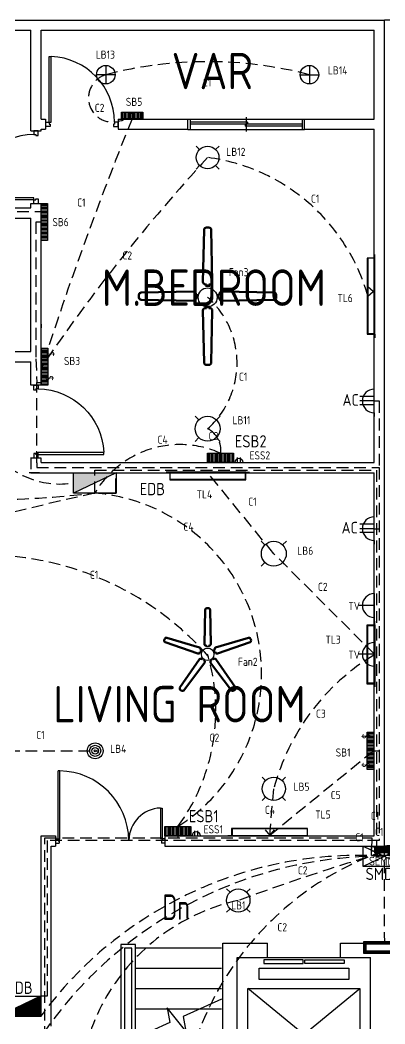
# Model space of a CAD drawing. Header units: inches. Extents: x 33646 to 69385, y 29955 to 61001.
# Drawn here: x 35256 to 35453, y 31025 to 31568 of the extents above; entities that cross this region are included whole.
import ezdxf
from ezdxf.enums import TextEntityAlignment as Align

# ---------------------------------------------------------------- set-up
doc = ezdxf.new("R2010")
doc.units = ezdxf.units.IN
doc.header["$MEASUREMENT"] = 0
doc.linetypes.add('HIDDEN', pattern=[9.525, 6.35, -3.175])
doc.layers.add('All Text', color=7, linetype='Continuous', plot=False)
for name, color, linetype in [('Conduit', 4, 'Continuous'), ('EDB', 1, 'Continuous'), ('Electrical Layout', 130, 'Continuous'), ('STAIR', 2, 'Continuous'), ('WALL', 7, 'Continuous'), ('WINDOW', 111, 'Continuous'), ('YQ_TEXT', 6, 'Continuous')]:
    doc.layers.add(name, color=color, linetype=linetype)
doc.styles.add('YQ_DIM', font='SUPEROS.SHX', dxfattribs={"width": 0.8, "bigfont": 'HZDX.SHX'})
doc.styles.add('YQ_TEXT', font='SUPEROS.SHX', dxfattribs={"width": 0.8, "bigfont": 'HZDX.SHX'})

# ---------------------------------------------------------------- blocks, each defined once
blk = doc.blocks.new('DR_D01')
for p, q in [((-0.45, 0.93), (-0.42, 0.93)), ((-0.45, 0.03), (-0.45, 0.93)), ((-0.42, 0.03), (-0.42, 0.93)), ((-0.5, 0.03), (-0.42, 0.03)), ((-0.5, 0.03), (-0.5, -0.03)), ((-0.45, 0.03), (-0.45, 0)), ((-0.45, 0), (-0.435, 0)), ((-0.435, 0), (-0.435, -0.03)), ((0.435, 0), (0.435, -0.03)), ((0.45, 0), (0.435, 0)), ((0.45, 0.03), (0.45, 0)), ((0.5, 0.03), (0.45, 0.03)), ((0.5, -0.03), (0.5, 0.03)), ((-0.435, -0.03), (-0.5, -0.03)), ((0.435, -0.03), (0.5, -0.03))]:
    blk.add_line(p, q)
blk.add_arc((-0.46, 0.021), 0.91, 0.5915, 87.4664)
blk = doc.blocks.new('WD_00_X2')
for p, q in [((0, 0.7), (0, -0.7)), ((-0.5, 0.5), (0.5, 0.5)), ((-0.48, 0.5), (-0.48, -0.5)), ((0.48, 0.5), (0.48, -0.5)), ((0.01, 0.2), (-0.48, 0.2)), ((0.01, 0.2), (0.01, 0)), ((0.48, 0), (-0.48, 0)), ((-0.01, 0), (-0.01, -0.2)), ((0.48, -0.2), (-0.01, -0.2)), ((-0.5, -0.5), (0.5, -0.5))]:
    blk.add_line(p, q)
blk = doc.blocks.new('DR_DBS')
for p, q in [((-0.46, 0.641), (-0.475, 0.641)), ((-0.475, 0.02), (-0.475, 0.641)), ((-0.46, 0.02), (-0.46, 0.641)), ((0.46, 0.3014), (0.475, 0.3014)), ((0.46, 0.3014), (0.46, 0.02)), ((0.475, 0.3014), (0.475, 0.02)), ((-0.5, 0.02), (-0.46, 0.02)), ((-0.5, 0.02), (-0.5, -0.02)), ((-0.475, 0.02), (-0.475, 0)), ((-0.475, 0), (-0.4675, 0)), ((-0.4675, 0), (-0.4675, -0.02)), ((0.5, 0.02), (0.46, 0.02)), ((0.475, 0), (0.4675, 0)), ((0.4675, 0), (0.4675, -0.02)), ((0.475, 0.02), (0.475, 0)), ((0.5, 0.02), (0.5, -0.02)), ((-0.5, -0.02), (-0.4675, -0.02)), ((0.5, -0.02), (0.4675, -0.02))]:
    blk.add_line(p, q)
for centre, radius, start, end in [((-0.4705, 0.0009), 0.6401, 0.51422, 89.06145), ((0.4702, 0.0009), 0.3006, 91.94694, 178.90617)]:
    blk.add_arc(centre, radius, start, end)
blk = doc.blocks.new('*U134')
at = {"layer": 'Electrical Layout', "lineweight": 211}
for p, q in [((-1.67, -8.86), (-1.29, 9.74)), ((-0.44, 10.56), (0.44, 10.56)), ((1.67, -8.86), (1.29, 9.74)), ((-0.42, -9.72), (-0.83, -9.72)), ((-0.42, -10.56), (-0.42, -9.72)), ((0.42, -10.56), (0.42, -9.72)), ((0.42, -9.72), (0.83, -9.72))]:
    blk.add_line(p, q, dxfattribs=at)
for centre, start, end in [((-0.44, 9.72), 90, 178.8065), ((0.44, 9.72), 1.1935, 90), ((-0.83, -8.87), 178.8065, 270), ((0.83, -8.87), 270, 1.1935)]:
    blk.add_arc(centre, 0.845, start, end, dxfattribs=at)
blk = doc.blocks.new('*U135')
at = {"layer": 'Conduit', "color": 0, "linetype": 'ByBlock', "lineweight": -2, "transparency": 16777216}
blk.add_blockref('*U134', (30346.46, 25370.19), dxfattribs=at)
for p, rotation in [((30333.19, 25360.56), 72), ((30359.72, 25360.56), 288), ((30338.26, 25344.97), 144), ((30354.65, 25344.97), 216)]:
    blk.add_blockref('*U134', p, dxfattribs=dict(at, rotation=rotation))
blk = doc.blocks.new('*U130')
at = {"layer": 'Electrical Layout', "lineweight": 211}
for p, q in [((-2.53, -13.4), (-1.94, 14.74)), ((-0.67, 15.99), (0.67, 15.99)), ((2.53, -13.4), (1.94, 14.74)), ((-0.64, -14.71), (-1.25, -14.71)), ((-0.64, -15.99), (-0.64, -14.71)), ((0.64, -15.99), (0.64, -14.71)), ((0.64, -14.71), (1.25, -14.71))]:
    blk.add_line(p, q, dxfattribs=at)
for centre, start, end in [((-0.67, 14.71), 90, 178.8065), ((0.67, 14.71), 1.1935, 90), ((-1.25, -13.43), 178.8065, 270), ((1.25, -13.43), 270, 1.1935)]:
    blk.add_arc(centre, 1.28, start, end, dxfattribs=at)
blk = doc.blocks.new('*U131')
at = {"layer": 'Conduit', "color": 0, "linetype": 'ByBlock', "lineweight": -2, "transparency": 16777216}
blk.add_blockref('*U130', (45929.01, 38397.5), dxfattribs=at)
for p, rotation in [((45907.91, 38376.39), 90), ((45950.12, 38376.39), 270), ((45929.01, 38355.28), 180)]:
    blk.add_blockref('*U130', p, dxfattribs=dict(at, rotation=rotation))

msp = doc.modelspace()

# ---------------------------------------------------------------- hatches: boundary and pattern name
at = {"layer": 'Conduit', "linetype": 'HIDDEN', "true_color": 0xffffff}
h = msp.add_hatch(dxfattribs=at)
h.set_pattern_fill('ANSI31')
h.set_pattern_definition([(45, (-231.32246, 1439.7496), (-0.08838834765, 0.08838834765), [])])
h.paths.add_polyline_path([(35266.68, 31029.46), (35266.68, 31040.25), (35244.13, 31029.46)])
at = {"layer": 'Electrical Layout'}
h = msp.add_hatch(dxfattribs=at)
h.set_pattern_fill('MUDST', color=256)
h.set_pattern_definition([(360, (-764.07246, 1608.7496), (0.5, 0.25), [0.25, -0.25, 0, -0.25, 0, -0.25])])
h.paths.add_polyline_path([(35310.43, 31517.75), (35310.43, 31514.25), (35321.93, 31514.25), (35321.93, 31517.75)])
h = msp.add_hatch(dxfattribs=at)
h.set_pattern_fill('MUDST', color=256, angle=-90)
h.set_pattern_definition([(270, (5361.42977, 67542.8622), (0.25, -0.5), [0.25, -0.25, 0, -0.25, 0, -0.25])])
h.paths.add_polyline_path([(35270.43, 31468.36), (35266.93, 31468.36), (35266.93, 31448.36), (35270.43, 31448.36)])
h = msp.add_hatch(dxfattribs=at)
h.set_pattern_fill('MUDST', color=256, angle=-90)
h.set_pattern_definition([(270, (5361.67754, 67464.7496), (0.25, -0.5), [0.25, -0.25, 0, -0.25, 0, -0.25])])
h.paths.add_polyline_path([(35270.68, 31390.25), (35267.18, 31390.25), (35267.18, 31370.25), (35270.68, 31370.25)])
h = msp.add_hatch(dxfattribs=at)
h.set_pattern_fill('MUDST', color=256)
h.set_pattern_definition([(0, (-717.57023, 1422.9882), (0.5, 0.25), [0.25, -0.25, 0, -0.25, 0, -0.25])])
h.paths.add_polyline_path([(35370.93, 31328.49), (35370.93, 31333.49), (35356.93, 31333.49), (35356.93, 31328.49)])
at = {"layer": 'Electrical Layout', "linetype": 'HIDDEN'}
h = msp.add_hatch(color=4, dxfattribs=at)
h.set_gradient(color1=(255, 255, 255), one_color=1, tint=1)
h.paths.add_polyline_path([(35284.48, 31322.98), (35284.48, 31311.98), (35307.48, 31322.98)])
at = {"layer": 'Electrical Layout'}
h = msp.add_hatch(dxfattribs=at)
h.set_pattern_fill('MUDST', color=256, angle=-90)
h.set_pattern_definition([(270, (5537.67754, 67257.2496), (0.25, -0.5), [0.25, -0.25, 0, -0.25, 0, -0.25])])
h.paths.add_polyline_path([(35446.68, 31182.75), (35443.18, 31182.75), (35443.18, 31162.75), (35446.68, 31162.75)])
h = msp.add_hatch(dxfattribs=at)
h.set_pattern_fill('MUDST', color=256)
h.set_pattern_definition([(0, (-740.6411, 1221.29276), (0.5, 0.25), [0.25, -0.25, 0, -0.25, 0, -0.25])])
h.paths.add_polyline_path([(35347.86, 31126.79), (35347.86, 31131.79), (35333.86, 31131.79), (35333.86, 31126.79)])
h = msp.add_hatch(dxfattribs=at)
h.set_pattern_fill('PLAST', color=256, angle=-180)
h.set_pattern_definition([(180, (-4115.4054, 548.72225), (-2e-16, -0.25), []), (180, (-4115.4054, 548.691), (-2e-16, -0.25), []), (180, (-4115.4054, 548.65975), (-2e-16, -0.25), [])])
h.paths.add_polyline_path([(35458.33, 31117.78), (35458.33, 31121.28), (35446.83, 31121.28), (35446.83, 31117.78)])

# ---------------------------------------------------------------- linework, layer by layer
at = {"layer": 'Conduit'}
for p, q in [((35301.93, 31543), (35301.93, 31533)), ((35411.93, 31543), (35411.93, 31533)), ((35306.93, 31538), (35296.93, 31538)), ((35406.93, 31538), (35416.93, 31538)), ((35361.26, 31497.58), (35363.12, 31499.44)), ((35352.6, 31488.92), (35350.74, 31487.06)), ((35361.26, 31488.92), (35363.12, 31487.06)), ((35361.7, 31351.52), (35363.75, 31353.57)), ((35352.16, 31341.98), (35350.11, 31339.93)), ((35361.7, 31341.98), (35363.75, 31339.93)), ((35397.44, 31284.01), (35399.48, 31286.05)), ((35387.92, 31274.49), (35385.88, 31272.45)), ((35397.44, 31274.49), (35399.48, 31272.45)), ((35397.13, 31156.7), (35399.04, 31158.61)), ((35388.22, 31147.8), (35386.31, 31145.89)), ((35397.13, 31147.8), (35399.04, 31145.89)), ((35377.96, 31096.37), (35379.87, 31098.28)), ((35369.05, 31087.47), (35367.14, 31085.56)), ((35377.96, 31087.47), (35379.87, 31085.56))]:
    msp.add_line(p, q, dxfattribs=at)
at = {"layer": 'Conduit', "linetype": 'HIDDEN'}
for p, q in [((35225.42, 31464.1), (35266.93, 31464.1)), ((35266.93, 31458.36), (35264.17, 31458.36)), ((35264.17, 31458.36), (35264.17, 31384.53)), ((35446.43, 31420.86), (35443.43, 31423.36)), ((35443.43, 31418.36), (35446.43, 31420.86)), ((35264.17, 31384.53), (35264.68, 31371.73)), ((35264.68, 31328.25), (35264.68, 31371.73)), ((35264.68, 31371.73), (35266.93, 31371.73)), ((35446.93, 31361.75), (35449.68, 31361.75)), ((35449.68, 31361.75), (35449.68, 31325.75)), ((35264.68, 31328.25), (35264.68, 31325.75)), ((35264.68, 31325.75), (35449.68, 31325.75)), ((35392.68, 31279.25), (35356.93, 31322.98)), ((35449.68, 31325.75), (35449.68, 31172.75)), ((35446.93, 31292.75), (35449.68, 31292.75)), ((35447.18, 31224.76), (35392.68, 31279.25)), ((35230, 31172.75), (35297.93, 31172.75)), ((35446.68, 31172.75), (35390.52, 31127.04)), ((35446.68, 31172.75), (35449.68, 31172.75)), ((35449.68, 31172.75), (35449.68, 31124.25)), ((35390.52, 31127.04), (35392.68, 31152.25)), ((35387.98, 31130.04), (35390.48, 31127.04)), ((35390.48, 31127.04), (35392.98, 31130.04)), ((35449.68, 31124.25), (35270.18, 31124.25)), ((35270.18, 31124.25), (35270.18, 31043.58)), ((35528.18, 31090.15), (35452.44, 31118.06)), ((35270.18, 31043.58), (35270.18, 31040.25)), ((35270.18, 31040.25), (35266.68, 31040.25))]:
    msp.add_line(p, q, dxfattribs=at)
at = {"layer": 'Conduit'}
for points in [[(35352.6, 31497.58), (35350.74, 31499.44)], [(35352.16, 31351.52), (35350.11, 31353.57)], [(35387.92, 31284.01), (35385.88, 31286.05)], [(35388.22, 31156.7), (35386.31, 31158.61)], [(35369.05, 31096.37), (35367.14, 31098.28)]]:
    msp.add_lwpolyline(points, close=True, dxfattribs=at)
for centre, radius in [((35301.93, 31538), 5), ((35411.93, 31538), 5), ((35356.93, 31493.25), 6.12), ((35356.93, 31417.7), 5.12), ((35356.93, 31346.75), 6.75), ((35392.68, 31279.25), 6.73), ((35356.93, 31224.88), 3.38), ((35296.18, 31172.75), 4.24), ((35296.18, 31172.75), 3), ((35296.18, 31172.75), 1.76), ((35296.18, 31172.75), 0.515), ((35392.68, 31152.25), 6.3), ((35373.5, 31091.92), 6.3)]:
    msp.add_circle(centre, radius, dxfattribs=at)
at = {"layer": 'Conduit', "linetype": 'HIDDEN'}
for centre, radius, start, end in [((35356.93, 31326.61), 218.43, 75.4162, 104.5838), ((35305.61, 31525.46), 13.07, 106.3707, 323.8882), ((37233.82, 30740.25), 2067.95, 158.02001, 161.68023), ((36084.23, 30823.95), 988.4, 137.37798, 145.7809), ((35343.53, 31390.32), 103.8, 15.7458, 82.5809), ((35509.16, 31121.43), 120.49, 120.9573, 165.1819), ((35826.04, 29857.54), 1314.72, 106.5091, 110.13349), ((35457.45, 30914.39), 206.95, 30.252, 91.4278), ((35467.7, 30918.77), 203.08, 33.0312, 94.309), ((35438.45, 30903.14), 213.09, 86.2342, 143.714), ((35450.68, 30893.67), 222.1, 89.5448, 145.8232), ((35396.94, 30985.02), 109.44, 102.3667, 194.0339)]:
    msp.add_arc(centre, radius, start, end, dxfattribs=at)
at = {"layer": 'EDB', "linetype": 'HIDDEN'}
for p, q in [((35295.98, 31311.98), (35295.98, 31324.4)), ((35295.98, 31324.4), (35448.16, 31324.4)), ((35448.16, 31324.4), (35448.16, 31118.83)), ((35268.96, 30922.32), (35268.96, 31125.78)), ((35268.96, 31125.78), (35445.55, 31125.78)), ((35340.86, 31126.79), (35340.86, 31125.62)), ((35445.55, 31125.78), (35445.44, 31118.77)), ((35445.44, 31118.77), (35452.44, 31118.77)), ((35448.16, 31118.83), (35452.44, 31118.77)), ((35456.66, 31118.82), (35452.44, 31118.77)), ((35452.44, 31118.77), (35452.44, 31118.77)), ((35452.57, 31068.51), (35452.44, 31118.77)), ((35459.44, 31118.77), (35452.44, 31118.77))]:
    msp.add_line(p, q, dxfattribs=at)
at = {"layer": 'EDB'}
for p, q in [((35445.44, 31121.27), (35459.44, 31116.27)), ((35445.44, 31116.27), (35459.44, 31121.27))]:
    msp.add_line(p, q, dxfattribs=at)
at = {"layer": 'EDB', "linetype": 'HIDDEN'}
for centre, radius, start, end in [((35325.36, 31382.23), 47.49, 311.6659, 48.3341), ((35277.16, 31362.76), 45.87, 160.6312, 279.1765), ((35351.25, 31335.28), 12.8, 351.9759, 63.6786), ((35342.01, 31284.65), 53.53, 65.825, 149.3074), ((35228.57, 31905.45), 597.29, 253.25458, 276.48017), ((35775.62, 29173.32), 2191.78, 102.64071, 110.07205), ((35288.12, 31214.34), 97.95, 302.5723, 85.4029), ((35236.55, 31117.67), 160.79, 41.3721, 106.8867), ((35255.03, 31194.54), 106.32, 323.8294, 16.5813), ((35506.98, 30962.38), 165.63, 109.2242, 181.3486)]:
    msp.add_arc(centre, radius, start, end, dxfattribs=at)
at = {"layer": 'Electrical Layout'}
for p, q in [((35266.93, 31430.29), (35266.93, 31436.79)), ((35447.18, 31424.86), (35447.18, 31431.36)), ((35266.93, 31403.29), (35266.93, 31401.29)), ((35447.18, 31397.86), (35447.18, 31395.86)), ((35446.93, 31368.16), (35446.93, 31370.16)), ((35446.93, 31355.34), (35446.93, 31368.16)), ((35446.93, 31364.25), (35439.18, 31364.25)), ((35446.93, 31361.75), (35439.18, 31361.75)), ((35446.93, 31363.75), (35446.93, 31364.25)), ((35446.93, 31359.75), (35439.18, 31359.75)), ((35446.93, 31355.34), (35446.93, 31353.34)), ((35371.62, 31328.49), (35370.93, 31328.49)), ((35371.62, 31328.49), (35376.07, 31328.49)), ((35373.15, 31328.49), (35373.15, 31331.18)), ((35374.54, 31328.49), (35374.71, 31328.49)), ((35374.71, 31328.49), (35374.71, 31331.18)), ((35376.07, 31328.49), (35376.76, 31328.49)), ((35307.48, 31322.98), (35284.48, 31311.98)), ((35350.55, 31323.23), (35344.05, 31323.23)), ((35377.55, 31323.23), (35379.55, 31323.23)), ((35302.02, 31311.98), (35307.53, 31311.98)), ((35446.93, 31299.16), (35446.93, 31301.16)), ((35446.93, 31286.34), (35446.93, 31299.16)), ((35446.93, 31295.25), (35439.18, 31295.25)), ((35446.93, 31292.75), (35439.18, 31292.75)), ((35446.93, 31290.75), (35439.18, 31290.75)), ((35446.93, 31294.75), (35446.93, 31295.25)), ((35446.93, 31286.34), (35446.93, 31284.34)), ((35446.93, 31257.66), (35446.93, 31259.66)), ((35446.93, 31257.66), (35446.93, 31244.84)), ((35446.93, 31251.25), (35438.68, 31251.25)), ((35446.93, 31249.25), (35446.93, 31248.75)), ((35446.93, 31244.84), (35446.93, 31242.84)), ((35447.18, 31240.76), (35447.18, 31242.76)), ((35446.93, 31231.29), (35446.93, 31233.29)), ((35446.93, 31231.29), (35446.93, 31233.29)), ((35446.93, 31231.29), (35446.93, 31233.29)), ((35446.93, 31231.29), (35446.93, 31218.48)), ((35446.93, 31231.29), (35446.93, 31218.48)), ((35446.93, 31231.29), (35446.93, 31218.48)), ((35446.93, 31224.88), (35438.68, 31224.88)), ((35446.93, 31224.88), (35438.68, 31224.88)), ((35446.93, 31224.88), (35438.68, 31224.88)), ((35446.93, 31222.88), (35446.93, 31222.38)), ((35446.93, 31222.88), (35446.93, 31222.38)), ((35446.93, 31222.88), (35446.93, 31222.38)), ((35446.93, 31218.48), (35446.93, 31216.48)), ((35446.93, 31218.48), (35446.93, 31216.48)), ((35446.93, 31218.48), (35446.93, 31216.48)), ((35447.18, 31213.76), (35447.18, 31207.26)), ((35350.08, 31126.79), (35350.08, 31129.48)), ((35351.64, 31126.79), (35351.64, 31129.48)), ((35348.55, 31126.79), (35347.86, 31126.79)), ((35348.55, 31126.79), (35353, 31126.79)), ((35351.47, 31126.79), (35351.64, 31126.79)), ((35353, 31126.79), (35353.69, 31126.79)), ((35369.89, 31126.79), (35367.89, 31126.79)), ((35396.89, 31126.79), (35403.39, 31126.79)), ((35440.94, 31121.27), (35463.94, 31110.27)), ((35463.94, 31121.27), (35440.94, 31110.27)), ((35266.68, 31040.25), (35243.68, 31029.25))]:
    msp.add_line(p, q, dxfattribs=at)
at = {"layer": 'Electrical Layout', "linetype": 'HIDDEN'}
for p, q in [((35447.18, 31438.86), (35447.18, 31440.86)), ((35261.42, 31322.98), (35266.93, 31322.98)), ((35336.55, 31323.23), (35334.55, 31323.23)), ((35410.89, 31126.79), (35412.89, 31126.79))]:
    msp.add_line(p, q, dxfattribs=at)
at = {"layer": 'Electrical Layout'}
for points in [[(35310.43, 31517.75), (35321.93, 31517.75), (35321.93, 31514.25), (35310.43, 31514.25)], [(35270.43, 31468.36), (35270.43, 31448.36), (35266.93, 31448.36), (35266.93, 31468.36)], [(35447.18, 31397.86), (35447.18, 31438.86), (35443.18, 31438.86), (35443.18, 31397.86)], [(35446.93, 31398.11), (35446.93, 31438.86), (35443.43, 31438.86), (35443.43, 31398.11)], [(35270.68, 31390.25), (35270.68, 31370.25), (35267.18, 31370.25), (35267.18, 31390.25)], [(35284.48, 31322.98), (35307.48, 31322.98), (35307.48, 31311.98), (35284.48, 31311.98)], [(35377.55, 31323.23), (35336.55, 31323.23), (35336.55, 31319.23), (35377.55, 31319.23)], [(35377.3, 31322.98), (35336.55, 31322.98), (35336.55, 31319.48), (35377.3, 31319.48)], [(35447.18, 31240.76), (35447.18, 31208.76), (35443.18, 31208.76), (35443.18, 31240.76)], [(35446.93, 31240.51), (35446.93, 31209.26), (35443.43, 31209.26), (35443.43, 31240.51)], [(35446.68, 31182.75), (35446.68, 31162.75), (35443.18, 31162.75), (35443.18, 31182.75)], [(35369.89, 31126.79), (35410.89, 31126.79), (35410.89, 31130.79), (35369.89, 31130.79)], [(35370.14, 31127.04), (35410.89, 31127.04), (35410.89, 31130.54), (35370.14, 31130.54)], [(35440.94, 31121.27), (35463.94, 31121.27), (35463.94, 31110.27), (35440.94, 31110.27)], [(35441.32, 31069.76), (35463.82, 31069.76), (35463.82, 31063.26), (35441.32, 31063.26)], [(35441.57, 31069.51), (35463.57, 31069.51), (35463.57, 31063.51), (35441.57, 31063.51)], [(35441.82, 31069.26), (35463.32, 31069.26), (35463.32, 31063.76), (35441.82, 31063.76)], [(35442.07, 31069.01), (35463.07, 31069.01), (35463.07, 31064.01), (35442.07, 31064.01)], [(35442.32, 31068.76), (35462.82, 31068.76), (35462.82, 31064.26), (35442.32, 31064.26)], [(35442.57, 31068.51), (35462.57, 31068.51), (35462.57, 31064.51), (35442.57, 31064.51)], [(35243.68, 31040.25), (35266.68, 31040.25), (35266.68, 31029.25), (35243.68, 31029.25)]]:
    msp.add_lwpolyline(points, close=True, dxfattribs=at)
at = {"layer": 'Electrical Layout', "color": 1}
for points in [[(35356.93, 31333.49), (35370.93, 31333.49), (35370.93, 31328.49), (35356.93, 31328.49)], [(35333.86, 31131.79), (35347.86, 31131.79), (35347.86, 31126.79), (35333.86, 31126.79)], [(35445.44, 31121.27), (35459.44, 31121.27), (35459.44, 31116.27), (35445.44, 31116.27)]]:
    msp.add_lwpolyline(points, close=True, dxfattribs=at)
at = {"layer": 'Electrical Layout'}
for centre, radius, start, end in [((35446.93, 31361.75), 6.41, 90, 270), ((35373.85, 31328.49), 2.22, 0, 180), ((35446.93, 31292.75), 6.41, 90, 270), ((35446.93, 31251.25), 6.41, 90, 270), ((35446.93, 31224.88), 6.41, 90, 270), ((35446.93, 31224.88), 6.41, 90, 270), ((35446.93, 31224.88), 6.41, 90, 270), ((35350.77, 31126.79), 2.22, 0, 180)]:
    msp.add_arc(centre, radius, start, end, dxfattribs=at)
at = {"layer": 'STAIR'}
for p, q in [((35364.38, 31066.22), (35317.92, 31066.22)), ((35364.38, 31055.19), (35317.92, 31055.19)), ((35364.38, 31044.17), (35317.92, 31044.17)), ((35439.2, 30994.78), (35378.72, 31044.37)), ((35378.72, 30994.78), (35439.2, 31044.37)), ((35364.38, 31033.15), (35317.92, 31033.15))]:
    msp.add_line(p, q, dxfattribs=at)
for points in [[(35310.05, 30987.08), (35317.92, 30987.08), (35317.92, 31068.19), (35310.05, 31068.19)], [(35312.02, 30989.05), (35315.96, 30989.05), (35315.96, 31066.22), (35312.02, 31066.22)], [(35433.16, 31049.21), (35384.77, 31049.21), (35384.77, 31055.26), (35433.16, 31055.26)], [(35439.2, 30994.78), (35378.72, 30994.78), (35378.72, 31044.37), (35439.2, 31044.37)]]:
    msp.add_lwpolyline(points, close=True, dxfattribs=at)
at = {"layer": 'WALL'}
for p, q in [((35245.1, 31567.51), (35452.44, 31567.51)), ((35452.44, 31121.28), (35452.44, 31567.51)), ((35452.44, 31121.28), (35452.44, 31567.51)), ((35452.44, 31121.28), (35452.44, 31567.51)), ((35452.44, 31121.28), (35452.44, 31567.51)), ((35659.78, 31567.51), (35452.44, 31567.51)), ((35452.44, 31121.28), (35452.44, 31567.51)), ((35452.44, 31121.28), (35452.44, 31567.51)), ((35452.44, 31121.28), (35452.44, 31567.51)), ((35452.44, 31121.28), (35452.44, 31567.51)), ((35245.1, 31562), (35261.42, 31562)), ((35261.42, 31507.73), (35261.42, 31562)), ((35266.93, 31562), (35446.93, 31562)), ((35266.93, 31514), (35266.93, 31562)), ((35446.93, 31514), (35446.93, 31562)), ((35266.93, 31514), (35269.29, 31514)), ((35269.29, 31514), (35269.29, 31508.49)), ((35308.66, 31514), (35346.3, 31514)), ((35308.66, 31514), (35308.66, 31508.49)), ((35346.3, 31508.49), (35346.3, 31514)), ((35409.29, 31514), (35446.93, 31514)), ((35409.29, 31508.49), (35409.29, 31514)), ((35261.42, 31507.73), (35266.93, 31507.73)), ((35266.93, 31508.49), (35269.29, 31508.49)), ((35266.93, 31507.73), (35266.93, 31508.49)), ((35308.66, 31508.49), (35346.3, 31508.49)), ((35409.29, 31508.49), (35446.93, 31508.49)), ((35446.93, 31328.49), (35446.93, 31508.49)), ((35189.42, 31466), (35261.42, 31466)), ((35261.42, 31466), (35261.42, 31468.36)), ((35261.42, 31468.36), (35266.93, 31468.36)), ((35266.93, 31370.22), (35266.93, 31468.36)), ((35111.91, 31460.49), (35261.42, 31460.49)), ((35261.42, 31388.49), (35261.42, 31460.49)), ((35206.35, 31388.49), (35261.42, 31388.49)), ((35206.35, 31382.98), (35261.42, 31382.98)), ((35261.42, 31370.22), (35261.42, 31382.98)), ((35266.93, 31370.22), (35261.42, 31370.22)), ((35266.93, 31330.85), (35261.42, 31330.85)), ((35266.93, 31328.49), (35266.93, 31330.85)), ((35266.93, 31328.49), (35446.93, 31328.49)), ((35266.09, 31322.98), (35260.57, 31322.98)), ((35266.93, 31322.98), (35446.93, 31322.98)), ((35446.93, 31126.79), (35446.93, 31322.98)), ((35307.42, 31311.98), (35307.42, 31319.85)), ((35266.93, 31126.79), (35274.8, 31126.79)), ((35266.93, 31029.46), (35266.93, 31126.79)), ((35274.8, 31126.79), (35274.8, 31121.28)), ((35333.86, 31126.79), (35446.93, 31126.79)), ((35333.86, 31126.79), (35333.86, 31121.28)), ((35272.44, 31023.95), (35272.44, 31121.28)), ((35272.44, 31121.28), (35274.8, 31121.28)), ((35333.86, 31121.28), (35452.44, 31121.28)), ((35571.02, 31121.28), (35452.44, 31121.28)), ((35365.09, 31068.89), (35389.28, 31068.89)), ((35365.09, 30981.14), (35365.09, 31068.89)), ((35389.28, 31061.02), (35389.28, 31068.89)), ((35428.65, 31068.89), (35452.84, 31068.89)), ((35428.65, 31061.02), (35428.65, 31068.89)), ((35372.96, 31061.02), (35389.28, 31061.02)), ((35372.96, 30989.02), (35372.96, 31061.02)), ((35428.65, 31061.02), (35444.96, 31061.02)), ((35444.96, 30989.02), (35444.96, 31061.02)), ((35111.91, 31029.46), (35266.93, 31029.46))]:
    msp.add_line(p, q, dxfattribs=at)
at = {"layer": 'WALL', "linetype": 'HIDDEN'}
msp.add_line((35261.42, 31331.29), (35261.42, 31322.98), dxfattribs=at)
at = {"layer": 'WINDOW'}
msp.add_line((35389.28, 31061.02), (35428.65, 31061.02), dxfattribs=at)
for points in [[(35387.31, 31059.84), (35387.31, 31057.87), (35408.57, 31057.87), (35408.57, 31059.84)], [(35430.62, 31059.84), (35430.62, 31057.87), (35409.36, 31057.87), (35409.36, 31059.84)]]:
    msp.add_lwpolyline(points, close=True, dxfattribs=at)
at = {"layer": 'YQ_TEXT'}
msp.add_lwpolyline([(35341.15, 31038.66, 0, 2.62, 0), (35341.15, 31046.53, 0, 0, 0), (35341.15, 31077.24, 0, 0, 0)], format="xyseb", dxfattribs=at)
msp.add_lwpolyline([(35364.38, 31038.66), (35343.75, 31029.27), (35345.22, 31021.28), (35335.11, 31033.98), (35336.58, 31026), (35315.96, 31016.61)], dxfattribs=at)

# ---------------------------------------------------------------- block references
at = {"layer": 'Conduit'}
for name, p in [('*U131', (-10572.07, -6958.05)), ('*U135', (5010.48, 5869.07))]:
    msp.add_blockref(name, p, dxfattribs=at)
at = {"layer": 'WINDOW'}
for name, p, xscale, yscale, zscale in [('DR_D01', (35288.98, 31511.24), 39.3700787401574, 39.3700787401574, 39.3700787401574), ('WD_00_X2', (35377.8, 31511.24), 62.99212598425197, 5.51181102361079, 62.99212598425197), ('DR_DBS', (35304.33, 31124.04), 59.05511811023621, 59.05511811023621, 59.05511811023621)]:
    msp.add_blockref(name, p, dxfattribs=dict(at, xscale=xscale, yscale=yscale, zscale=zscale))
at = {"layer": 'WINDOW', "xscale": 39.37007874015751, "zscale": 39.37007874015751}
for p, yscale, rotation in [((35264.17, 31488.05), 39.37007874015751, 90), ((35264.17, 31350.54), -39.37007874015751, 89.99999999998941)]:
    msp.add_blockref('DR_D01', p, dxfattribs=dict(at, yscale=yscale, rotation=rotation))

# ---------------------------------------------------------------- texts
at = {"layer": 'All Text', "style": 'YQ_DIM'}
for s, p in [('VAR', (35359.46, 31539.98)), ('M.BEDROOM', (35360.33, 31422.99))]:
    msp.add_text(s, height=19.685, dxfattribs=at).set_placement(p, align=Align.MIDDLE)
msp.add_text('LIVING ROOM', height=19.685, dxfattribs=at).set_placement((35273.53, 31188.12))
at = {"layer": 'All Text', "color": 7, "style": 'YQ_TEXT', "width": 0.8}
msp.add_text('Dn', height=13.78, dxfattribs=at).set_placement((35339.91, 31088.27), align=Align.MIDDLE)
at = {"layer": 'EDB', "style": 'YQ_DIM'}
msp.add_text('SEMDB', height=4.685, dxfattribs=at).set_placement((35452.51, 31113.17), align=Align.MIDDLE)
at = {"layer": 'Electrical Layout', "color": 4, "style": 'YQ_DIM'}
for s, p in [('LB13', (35301.69, 31548.85)), ('LB14', (35427.19, 31540.35)), ('C1', (35356.62, 31533.85)), ('SB5', (35317.19, 31523.35)), ('C2', (35298.57, 31520.12)), ('LB12', (35372.19, 31496.35)), ('C1', (35288.69, 31468.96)), ('C1', (35415.05, 31471.04)), ('SB6', (35277.5, 31458.36)), ('C2', (35313.5, 31440.36)), ('Fan3', (35373.69, 31431.35)), ('TL6', (35431.19, 31417.35)), ('SB3', (35283.69, 31383.35)), ('LB11', (35375.19, 31351.35)), ('TL4', (35355.19, 31311.35)), ('C1', (35381.12, 31307.35)), ('LB6', (35409.69, 31280.85)), ('C2', (35419.12, 31261.35)), ('TL3', (35424.69, 31232.85)), ('Fan2', (35378.62, 31220.85)), ('C3', (35418.12, 31192.85)), ('C1', (35266.62, 31181.35)), ('LB4', (35308.69, 31173.85)), ('SB1', (35430.12, 31171.85)), ('LB5', (35407.69, 31153.35)), ('C5', (35426.12, 31148.85)), ('C4', (35390.62, 31140.85)), ('TL5', (35419.19, 31138.35)), ('C1', (35449.64, 31128.98)), ('C2', (35408.29, 31108.17)), ('LB1', (35373.51, 31089.24))]:
    msp.add_text(s, height=4.378, dxfattribs=at).set_placement(p, align=Align.MIDDLE)
at = {"layer": 'Electrical Layout', "linetype": 'HIDDEN', "style": 'YQ_DIM'}
for p in [(35272.01, 31387.12), (35271.51, 31374.12), (35442.51, 31180.62), (35442.51, 31165.12)]:
    msp.add_text('$', height=5.07, rotation=270, dxfattribs=at).set_placement(p, align=Align.MIDDLE)
at = {"layer": 'Electrical Layout', "color": 1, "style": 'YQ_DIM'}
for s, height, p in [('C1', 4.378, (35376.09, 31374.85)), ('C2', 4.378, (35360.09, 31342.85)), ('C4', 4.378, (35332.59, 31340.85)), ('ESB2', 6.61, (35380.21, 31339.97)), ('ESS2', 4.378, (35385.15, 31332.35)), ('EDB', 6.61, (35327.12, 31314.16)), ('C4', 4.378, (35346.59, 31293.85)), ('C1', 4.378, (35295.59, 31267.85)), ('C2', 4.378, (35360.59, 31179.85)), ('ESB1', 6.61, (35354.82, 31137.47)), ('C1', 4.378, (35447.34, 31137.65)), ('ESS1', 4.378, (35360, 31130.35)), ('C1', 4.378, (35438.93, 31126.02)), ('C2', 4.378, (35397.22, 31077.46))]:
    msp.add_text(s, height=height, dxfattribs=at).set_placement(p, align=Align.MIDDLE)
at = {"layer": 'Electrical Layout', "linetype": 'HIDDEN', "style": 'YQ_DIM'}
for p in [(35434.17, 31362.3), (35433.67, 31293.3)]:
    msp.add_text('AC', height=6.303, dxfattribs=at).set_placement(p, align=Align.MIDDLE)
at = {"layer": 'Electrical Layout', "style": 'YQ_DIM'}
for s, height, p in [('TV', 4.378, (35436.1, 31251.02)), ('TV', 4.378, (35436.1, 31224.65)), ('TV', 4.378, (35436.1, 31224.65)), ('TV', 4.378, (35436.1, 31224.65)), ('SMDB', 6.61, (35452.08, 31106.27)), ('BDB', 6.61, (35255.18, 31044.75))]:
    msp.add_text(s, height=height, dxfattribs=at).set_placement(p, align=Align.MIDDLE)

doc.saveas('drawing.dxf')
